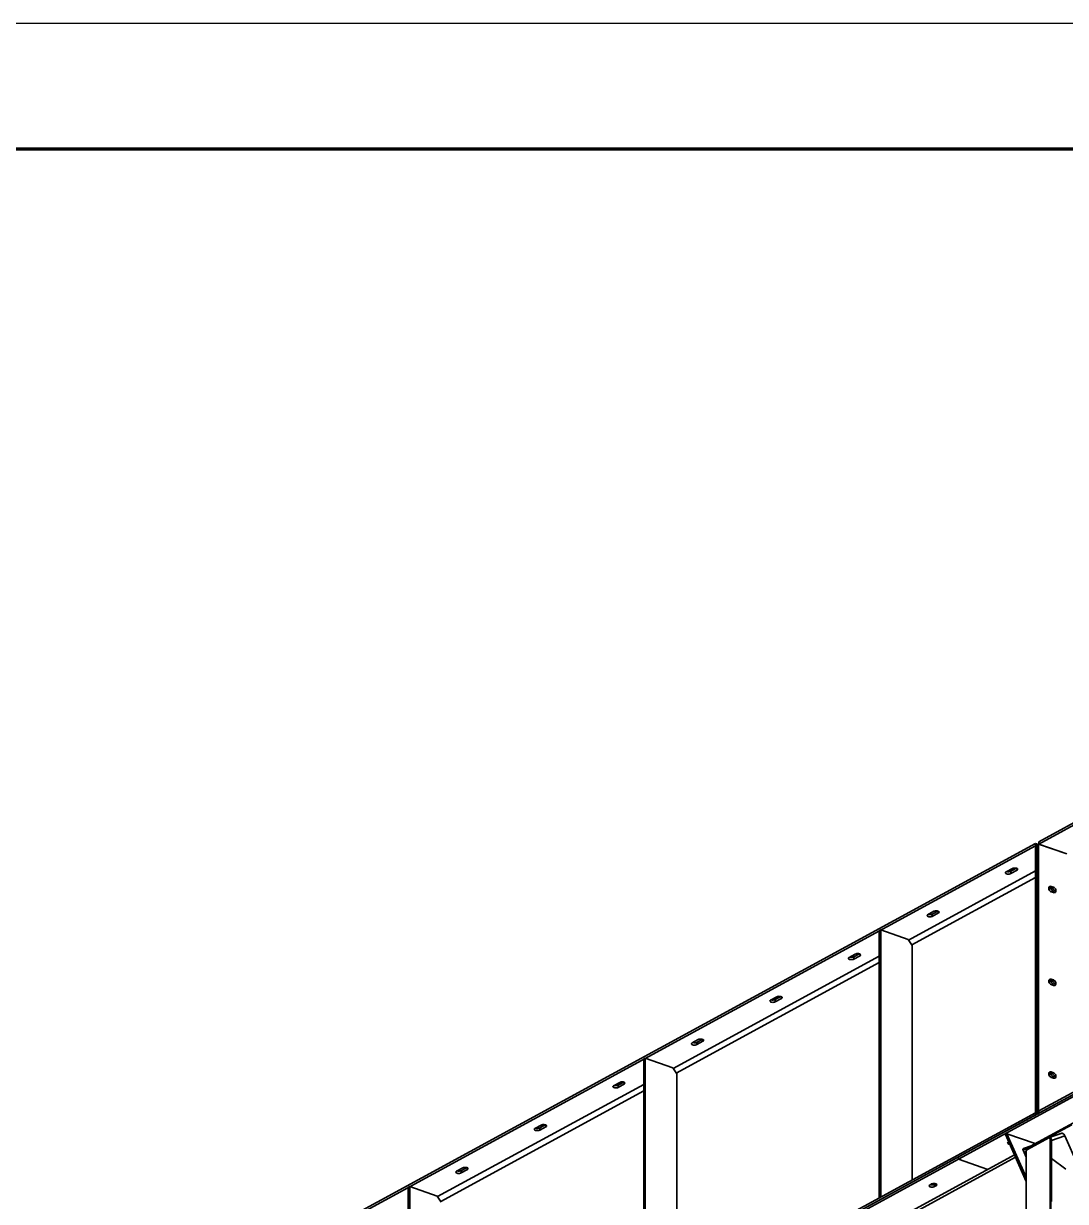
# Model space of a CAD drawing. Header units: millimetres. Extents: x 0 to 594, y 0 to 420.
# Drawn here: x 199.82 to 241.27, y 373.14 to 420 of the extents above; entities that cross this region are included whole.
import ezdxf

# ---------------------------------------------------------------- set-up
doc = ezdxf.new("R2010")
doc.units = ezdxf.units.MM

msp = doc.modelspace()

# ---------------------------------------------------------------- linework, layer by layer
at = {"color": 1, "lineweight": 35}
for p, q in [((271.313, 404.393), (240.205, 387.448)), ((271.313, 404.302), (240.205, 387.358)), ((240.205, 376.737), (271.313, 393.682)), ((271.313, 393.592), (240.205, 376.647)), ((240.078, 387.379), (208.97, 370.435)), ((240.078, 387.289), (208.97, 370.345)), ((240.078, 387.289), (240.078, 387.379)), ((240.078, 387.379), (240.181, 387.343)), ((240.08, 387.289), (240.078, 387.289)), ((240.079, 387.288), (240.142, 387.322)), ((240.079, 376.67), (240.079, 387.288)), ((240.204, 387.356), (240.142, 387.322)), ((240.142, 387.322), (240.142, 376.704)), ((240.142, 387.322), (240.142, 376.704)), ((241.329, 386.964), (240.204, 387.356)), ((240.204, 387.356), (240.204, 376.738)), ((240.205, 387.448), (240.205, 387.358)), ((240.205, 387.358), (241.329, 386.966)), ((240.079, 386.285), (235.033, 383.536)), ((238.888, 386.232), (238.882, 386.214)), ((238.882, 386.214), (238.887, 386.198)), ((238.887, 386.198), (238.904, 386.184)), ((238.908, 386.247), (238.888, 386.232)), ((238.904, 386.184), (238.929, 386.173)), ((239.158, 386.383), (238.908, 386.247)), ((238.929, 386.173), (238.962, 386.165)), ((238.975, 386.253), (238.934, 386.261)), ((238.962, 386.165), (238.998, 386.162)), ((239.019, 386.253), (238.975, 386.253)), ((238.998, 386.162), (239.035, 386.164)), ((239.061, 386.259), (239.019, 386.253)), ((239.035, 386.164), (239.068, 386.171)), ((239.095, 386.272), (239.061, 386.259)), ((239.068, 386.171), (239.095, 386.182)), ((239.319, 386.394), (239.095, 386.272)), ((239.095, 386.182), (239.345, 386.318)), ((239.095, 386.272), (239.095, 386.182)), ((239.185, 386.394), (239.158, 386.383)), ((239.218, 386.401), (239.185, 386.394)), ((239.255, 386.403), (239.218, 386.401)), ((239.291, 386.4), (239.255, 386.403)), ((239.324, 386.392), (239.291, 386.4)), ((239.349, 386.381), (239.324, 386.392)), ((239.345, 386.383), (239.345, 386.318)), ((239.345, 386.318), (239.365, 386.333)), ((239.366, 386.366), (239.349, 386.381)), ((239.365, 386.333), (239.371, 386.35)), ((239.371, 386.35), (239.366, 386.366)), ((240.079, 386.029), (235.158, 383.349)), ((240.674, 385.676), (240.647, 385.669)), ((240.704, 385.671), (240.674, 385.676)), ((240.614, 385.626), (240.61, 385.594)), ((240.61, 385.594), (240.615, 385.559)), ((240.61, 385.592), (240.673, 385.571)), ((240.613, 385.622), (240.641, 385.637)), ((240.627, 385.651), (240.614, 385.626)), ((240.615, 385.559), (240.629, 385.525)), ((240.621, 385.642), (240.641, 385.637)), ((240.641, 385.637), (240.621, 385.642)), ((240.647, 385.669), (240.627, 385.651)), ((240.629, 385.525), (240.649, 385.494)), ((240.641, 385.637), (240.704, 385.671)), ((240.641, 385.637), (240.735, 385.605)), ((240.735, 385.605), (240.641, 385.637)), ((240.649, 385.494), (240.675, 385.47)), ((240.673, 385.571), (240.735, 385.605)), ((240.673, 385.571), (240.691, 385.562)), ((240.675, 385.47), (240.704, 385.455)), ((240.691, 385.562), (240.708, 385.55)), ((240.798, 385.639), (240.704, 385.671)), ((240.704, 385.455), (240.798, 385.423)), ((240.708, 385.55), (240.738, 385.517)), ((240.735, 385.605), (240.798, 385.639)), ((240.735, 385.605), (240.759, 385.593)), ((240.759, 385.593), (240.735, 385.605)), ((240.738, 385.517), (240.758, 385.477)), ((240.758, 385.477), (240.764, 385.455)), ((240.759, 385.593), (240.781, 385.575)), ((240.781, 385.575), (240.759, 385.593)), ((240.764, 385.455), (240.766, 385.434)), ((240.781, 385.575), (240.8, 385.552)), ((240.8, 385.552), (240.781, 385.575)), ((240.826, 385.623), (240.798, 385.639)), ((240.798, 385.423), (240.828, 385.418)), ((240.8, 385.552), (240.815, 385.525)), ((240.815, 385.525), (240.8, 385.552)), ((240.815, 385.525), (240.825, 385.496)), ((240.825, 385.496), (240.815, 385.525)), ((240.827, 385.441), (240.818, 385.418)), ((240.818, 385.418), (240.827, 385.441)), ((240.825, 385.496), (240.829, 385.468)), ((240.829, 385.468), (240.825, 385.496)), ((240.852, 385.599), (240.826, 385.623)), ((240.829, 385.468), (240.827, 385.441)), ((240.827, 385.441), (240.829, 385.468)), ((240.828, 385.418), (240.855, 385.425)), ((240.873, 385.569), (240.852, 385.599)), ((240.855, 385.425), (240.875, 385.443)), ((240.886, 385.535), (240.873, 385.569)), ((240.875, 385.443), (240.887, 385.468)), ((240.891, 385.5), (240.886, 385.535)), ((240.887, 385.468), (240.891, 385.5)), ((235.765, 384.53), (235.758, 384.513)), ((235.758, 384.513), (235.764, 384.497)), ((235.764, 384.497), (235.78, 384.483)), ((235.784, 384.546), (235.765, 384.53)), ((235.78, 384.483), (235.806, 384.471)), ((236.034, 384.682), (235.784, 384.546)), ((235.806, 384.471), (235.838, 384.464)), ((235.851, 384.552), (235.81, 384.56)), ((235.838, 384.464), (235.875, 384.461)), ((235.896, 384.551), (235.851, 384.552)), ((235.875, 384.461), (235.911, 384.463)), ((235.938, 384.558), (235.896, 384.551)), ((235.911, 384.463), (235.945, 384.469)), ((235.972, 384.57), (235.938, 384.558)), ((235.945, 384.469), (235.972, 384.48)), ((236.196, 384.692), (235.972, 384.57)), ((235.972, 384.48), (236.222, 384.616)), ((235.972, 384.57), (235.972, 384.48)), ((236.061, 384.693), (236.034, 384.682)), ((236.095, 384.699), (236.061, 384.693)), ((236.131, 384.701), (236.095, 384.699)), ((236.168, 384.698), (236.131, 384.701)), ((236.2, 384.691), (236.168, 384.698)), ((236.226, 384.679), (236.2, 384.691)), ((236.222, 384.682), (236.222, 384.616)), ((236.222, 384.616), (236.241, 384.632)), ((236.242, 384.665), (236.226, 384.679)), ((236.241, 384.632), (236.248, 384.649)), ((236.248, 384.649), (236.242, 384.665)), ((233.863, 383.904), (233.926, 383.938)), ((233.863, 373.283), (233.863, 383.904)), ((235.019, 383.557), (233.926, 383.938)), ((233.926, 383.938), (233.926, 373.317)), ((235.175, 383.322), (235.019, 383.557)), ((252.636, 383.418), (237.018, 374.911)), ((233.863, 382.899), (225.662, 378.432)), ((232.911, 382.98), (232.661, 382.844)), ((232.848, 382.869), (232.815, 382.856)), ((233.072, 382.991), (232.848, 382.869)), ((232.848, 382.779), (233.098, 382.915)), ((232.848, 382.869), (232.848, 382.779)), ((232.938, 382.991), (232.911, 382.98)), ((232.971, 382.998), (232.938, 382.991)), ((233.008, 383), (232.971, 382.998)), ((233.044, 382.997), (233.008, 383)), ((233.077, 382.989), (233.044, 382.997)), ((233.102, 382.978), (233.077, 382.989)), ((233.098, 382.98), (233.098, 382.915)), ((233.098, 382.915), (233.118, 382.93)), ((233.119, 382.964), (233.102, 382.978)), ((233.118, 382.93), (233.125, 382.948)), ((233.125, 382.948), (233.119, 382.964)), ((235.175, 373.998), (235.175, 383.322)), ((252.636, 383.328), (237.018, 374.821)), ((233.863, 382.644), (225.787, 378.245)), ((232.641, 382.829), (232.635, 382.812)), ((232.635, 382.812), (232.64, 382.796)), ((232.64, 382.796), (232.657, 382.781)), ((232.661, 382.844), (232.641, 382.829)), ((232.657, 382.781), (232.682, 382.77)), ((232.682, 382.77), (232.715, 382.762)), ((232.728, 382.851), (232.687, 382.858)), ((232.715, 382.762), (232.751, 382.759)), ((232.772, 382.85), (232.728, 382.851)), ((232.751, 382.759), (232.788, 382.761)), ((232.815, 382.856), (232.772, 382.85)), ((232.788, 382.761), (232.821, 382.768)), ((232.821, 382.768), (232.848, 382.779)), ((240.614, 381.935), (240.61, 381.904)), ((240.613, 381.932), (240.641, 381.947)), ((240.627, 381.961), (240.614, 381.935)), ((240.621, 381.952), (240.641, 381.947)), ((240.641, 381.947), (240.621, 381.952)), ((240.647, 381.978), (240.627, 381.961)), ((240.641, 381.947), (240.704, 381.981)), ((240.641, 381.947), (240.735, 381.914)), ((240.735, 381.914), (240.641, 381.947)), ((240.674, 381.986), (240.647, 381.978)), ((240.704, 381.981), (240.674, 381.986)), ((240.798, 381.948), (240.704, 381.981)), ((240.735, 381.914), (240.798, 381.948)), ((240.826, 381.933), (240.798, 381.948)), ((240.852, 381.909), (240.826, 381.933)), ((240.61, 381.904), (240.615, 381.869)), ((240.61, 381.902), (240.673, 381.88)), ((240.615, 381.869), (240.629, 381.835)), ((240.629, 381.835), (240.649, 381.804)), ((240.649, 381.804), (240.675, 381.78)), ((240.673, 381.88), (240.735, 381.914)), ((240.673, 381.88), (240.691, 381.872)), ((240.675, 381.78), (240.704, 381.765)), ((240.691, 381.872), (240.708, 381.86)), ((240.704, 381.765), (240.798, 381.732)), ((240.708, 381.86), (240.738, 381.827)), ((240.735, 381.914), (240.759, 381.903)), ((240.759, 381.903), (240.735, 381.914)), ((240.738, 381.827), (240.758, 381.786)), ((240.758, 381.786), (240.764, 381.765)), ((240.759, 381.903), (240.781, 381.884)), ((240.781, 381.884), (240.759, 381.903)), ((240.764, 381.765), (240.766, 381.743)), ((240.781, 381.884), (240.8, 381.861)), ((240.8, 381.861), (240.781, 381.884)), ((240.798, 381.732), (240.828, 381.728)), ((240.8, 381.861), (240.815, 381.835)), ((240.815, 381.835), (240.8, 381.861)), ((240.815, 381.835), (240.825, 381.806)), ((240.825, 381.806), (240.815, 381.835)), ((240.827, 381.751), (240.818, 381.728)), ((240.818, 381.728), (240.827, 381.751)), ((240.825, 381.806), (240.829, 381.778)), ((240.829, 381.778), (240.825, 381.806)), ((240.829, 381.778), (240.827, 381.751)), ((240.827, 381.751), (240.829, 381.778)), ((240.828, 381.728), (240.855, 381.735)), ((240.873, 381.879), (240.852, 381.909)), ((240.855, 381.735), (240.875, 381.752)), ((240.886, 381.844), (240.873, 381.879)), ((240.875, 381.752), (240.887, 381.778)), ((240.891, 381.81), (240.886, 381.844)), ((240.887, 381.778), (240.891, 381.81)), ((229.518, 381.128), (229.511, 381.11)), ((229.511, 381.11), (229.517, 381.094)), ((229.517, 381.094), (229.533, 381.08)), ((229.537, 381.143), (229.518, 381.128)), ((229.533, 381.08), (229.559, 381.069)), ((229.787, 381.279), (229.537, 381.143)), ((229.559, 381.069), (229.591, 381.061)), ((229.604, 381.149), (229.563, 381.157)), ((229.591, 381.061), (229.628, 381.058)), ((229.649, 381.149), (229.604, 381.149)), ((229.628, 381.058), (229.664, 381.06)), ((229.691, 381.155), (229.649, 381.149)), ((229.664, 381.06), (229.698, 381.067)), ((229.725, 381.168), (229.691, 381.155)), ((229.698, 381.067), (229.725, 381.078)), ((229.949, 381.29), (229.725, 381.168)), ((229.725, 381.078), (229.975, 381.214)), ((229.725, 381.168), (229.725, 381.078)), ((229.815, 381.29), (229.787, 381.279)), ((229.848, 381.297), (229.815, 381.29)), ((229.885, 381.299), (229.848, 381.297)), ((229.921, 381.296), (229.885, 381.299)), ((229.953, 381.288), (229.921, 381.296)), ((229.979, 381.277), (229.953, 381.288)), ((229.975, 381.279), (229.975, 381.214)), ((229.975, 381.214), (229.994, 381.229)), ((229.995, 381.262), (229.979, 381.277)), ((229.994, 381.229), (230.001, 381.246)), ((230.001, 381.246), (229.995, 381.262)), ((226.825, 379.588), (226.601, 379.466)), ((226.691, 379.589), (226.664, 379.578)), ((226.725, 379.595), (226.691, 379.589)), ((226.761, 379.597), (226.725, 379.595)), ((226.797, 379.594), (226.761, 379.597)), ((226.83, 379.587), (226.797, 379.594)), ((226.855, 379.575), (226.83, 379.587)), ((226.394, 379.426), (226.388, 379.409)), ((226.388, 379.409), (226.393, 379.393)), ((226.393, 379.393), (226.41, 379.379)), ((226.414, 379.442), (226.394, 379.426)), ((226.41, 379.379), (226.435, 379.367)), ((226.664, 379.578), (226.414, 379.442)), ((226.435, 379.367), (226.468, 379.36)), ((226.481, 379.448), (226.44, 379.456)), ((226.468, 379.36), (226.504, 379.357)), ((226.525, 379.447), (226.481, 379.448)), ((226.504, 379.357), (226.541, 379.359)), ((226.568, 379.454), (226.525, 379.447)), ((226.541, 379.359), (226.574, 379.365)), ((226.601, 379.466), (226.568, 379.454)), ((226.574, 379.365), (226.601, 379.376)), ((226.601, 379.376), (226.851, 379.512)), ((226.601, 379.466), (226.601, 379.376)), ((226.851, 379.578), (226.851, 379.512)), ((226.851, 379.512), (226.871, 379.528)), ((226.872, 379.561), (226.855, 379.575)), ((226.871, 379.528), (226.878, 379.545)), ((226.878, 379.545), (226.872, 379.561)), ((224.493, 378.8), (224.556, 378.834)), ((224.493, 368.179), (224.493, 378.8)), ((225.649, 378.453), (224.556, 378.834)), ((224.556, 378.834), (224.556, 368.213)), ((239.587, 375.18), (246.735, 379.073)), ((239.587, 375.179), (246.735, 379.073)), ((225.805, 378.218), (225.649, 378.453)), ((225.805, 368.894), (225.805, 378.218)), ((240.614, 378.245), (240.61, 378.213)), ((240.61, 378.213), (240.615, 378.179)), ((240.61, 378.212), (240.673, 378.19)), ((240.613, 378.241), (240.641, 378.257)), ((240.627, 378.271), (240.614, 378.245)), ((240.615, 378.179), (240.629, 378.144)), ((240.621, 378.261), (240.641, 378.257)), ((240.641, 378.257), (240.621, 378.261)), ((240.647, 378.288), (240.627, 378.271)), ((240.641, 378.257), (240.704, 378.291)), ((240.641, 378.257), (240.735, 378.224)), ((240.735, 378.224), (240.641, 378.257)), ((240.674, 378.296), (240.647, 378.288)), ((240.673, 378.19), (240.735, 378.224)), ((240.673, 378.19), (240.691, 378.182)), ((240.704, 378.291), (240.674, 378.296)), ((240.691, 378.182), (240.708, 378.17)), ((240.798, 378.258), (240.704, 378.291)), ((240.735, 378.224), (240.798, 378.258)), ((240.735, 378.224), (240.759, 378.212)), ((240.759, 378.212), (240.735, 378.224)), ((240.759, 378.212), (240.781, 378.194)), ((240.781, 378.194), (240.759, 378.212)), ((240.781, 378.194), (240.8, 378.171)), ((240.8, 378.171), (240.781, 378.194)), ((240.826, 378.243), (240.798, 378.258)), ((240.852, 378.219), (240.826, 378.243)), ((240.873, 378.188), (240.852, 378.219)), ((240.886, 378.154), (240.873, 378.188)), ((224.493, 377.795), (216.292, 373.328)), ((223.271, 377.725), (223.264, 377.708)), ((223.291, 377.74), (223.271, 377.725)), ((223.54, 377.876), (223.291, 377.74)), ((223.357, 377.747), (223.317, 377.754)), ((223.402, 377.746), (223.357, 377.747)), ((223.444, 377.752), (223.402, 377.746)), ((223.478, 377.765), (223.444, 377.752)), ((223.702, 377.887), (223.478, 377.765)), ((223.478, 377.675), (223.728, 377.811)), ((223.478, 377.765), (223.478, 377.675)), ((223.568, 377.887), (223.54, 377.876)), ((223.601, 377.894), (223.568, 377.887)), ((223.638, 377.896), (223.601, 377.894)), ((223.674, 377.893), (223.638, 377.896)), ((223.706, 377.885), (223.674, 377.893)), ((223.732, 377.874), (223.706, 377.885)), ((223.728, 377.876), (223.728, 377.811)), ((223.728, 377.811), (223.747, 377.826)), ((223.748, 377.86), (223.732, 377.874)), ((223.747, 377.826), (223.754, 377.844)), ((223.754, 377.844), (223.748, 377.86)), ((240.629, 378.144), (240.649, 378.114)), ((240.649, 378.114), (240.675, 378.09)), ((240.675, 378.09), (240.704, 378.075)), ((240.704, 378.075), (240.798, 378.042)), ((240.708, 378.17), (240.738, 378.137)), ((240.738, 378.137), (240.758, 378.096)), ((240.758, 378.096), (240.764, 378.074)), ((240.764, 378.074), (240.766, 378.053)), ((240.798, 378.042), (240.828, 378.037)), ((240.8, 378.171), (240.815, 378.144)), ((240.815, 378.144), (240.8, 378.171)), ((240.815, 378.144), (240.825, 378.116)), ((240.825, 378.116), (240.815, 378.144)), ((240.827, 378.061), (240.818, 378.038)), ((240.818, 378.038), (240.827, 378.061)), ((240.825, 378.116), (240.829, 378.087)), ((240.829, 378.087), (240.825, 378.116)), ((240.829, 378.087), (240.827, 378.061)), ((240.827, 378.061), (240.829, 378.087)), ((240.828, 378.037), (240.855, 378.045)), ((240.855, 378.045), (240.875, 378.062)), ((240.875, 378.062), (240.887, 378.088)), ((240.891, 378.12), (240.886, 378.154)), ((240.887, 378.088), (240.891, 378.12)), ((224.493, 377.54), (216.417, 373.141)), ((223.264, 377.708), (223.27, 377.692)), ((223.27, 377.692), (223.286, 377.677)), ((223.286, 377.677), (223.312, 377.666)), ((223.312, 377.666), (223.345, 377.658)), ((223.345, 377.658), (223.381, 377.655)), ((223.381, 377.655), (223.417, 377.657)), ((223.417, 377.657), (223.451, 377.664)), ((223.451, 377.664), (223.478, 377.675)), ((208.97, 359.724), (240.078, 376.668)), ((240.078, 376.578), (208.97, 359.634)), ((240.078, 376.578), (240.078, 376.668)), ((240.078, 376.668), (240.179, 376.633)), ((240.079, 376.67), (240.142, 376.704)), ((240.181, 376.634), (240.079, 376.67)), ((240.204, 376.738), (240.142, 376.704)), ((240.142, 376.704), (240.205, 376.682)), ((240.142, 376.704), (240.205, 376.682)), ((240.206, 376.738), (240.204, 376.738)), ((240.205, 376.737), (240.205, 376.647)), ((220.148, 376.024), (220.141, 376.006)), ((220.141, 376.006), (220.146, 375.99)), ((220.146, 375.99), (220.163, 375.976)), ((220.167, 376.039), (220.148, 376.024)), ((220.163, 375.976), (220.189, 375.964)), ((220.417, 376.175), (220.167, 376.039)), ((220.189, 375.964), (220.221, 375.957)), ((220.234, 376.045), (220.193, 376.053)), ((220.221, 375.957), (220.257, 375.954)), ((220.278, 376.045), (220.234, 376.045)), ((220.257, 375.954), (220.294, 375.956)), ((220.321, 376.051), (220.278, 376.045)), ((220.294, 375.956), (220.327, 375.963)), ((220.354, 376.064), (220.321, 376.051)), ((220.327, 375.963), (220.354, 375.974)), ((220.578, 376.186), (220.354, 376.064)), ((220.354, 375.974), (220.604, 376.11)), ((220.354, 376.064), (220.354, 375.974)), ((220.444, 376.186), (220.417, 376.175)), ((220.478, 376.193), (220.444, 376.186)), ((220.514, 376.195), (220.478, 376.193)), ((220.55, 376.192), (220.514, 376.195)), ((220.583, 376.184), (220.55, 376.192)), ((220.609, 376.173), (220.583, 376.184)), ((220.604, 376.175), (220.604, 376.11)), ((220.604, 376.11), (220.624, 376.125)), ((220.625, 376.158), (220.609, 376.173)), ((220.624, 376.125), (220.631, 376.142)), ((220.631, 376.142), (220.625, 376.158)), ((238.943, 375.834), (238.881, 375.8)), ((239.708, 374.102), (238.943, 375.834)), ((238.943, 375.834), (240.068, 375.442)), ((241.521, 376.191), (239.772, 375.238)), ((240.625, 375.684), (241.099, 375.847)), ((240.637, 375.687), (241.086, 375.841)), ((241.099, 375.847), (241.086, 375.841)), ((241.119, 375.851), (241.099, 375.847)), ((241.14, 375.85), (241.119, 375.851)), ((241.162, 375.844), (241.14, 375.85)), ((241.183, 375.833), (241.162, 375.844)), ((239.708, 373.926), (238.881, 375.8)), ((238.976, 375.478), (238.969, 375.461)), ((238.969, 375.461), (238.975, 375.445)), ((238.975, 375.445), (238.992, 375.43)), ((238.995, 375.494), (238.976, 375.478)), ((238.992, 375.43), (239.019, 375.419)), ((239.012, 375.503), (238.995, 375.494)), ((239.019, 375.419), (239.052, 375.411)), ((240.607, 375.667), (239.758, 375.204)), ((240.613, 375.679), (239.814, 375.243)), ((240.621, 375.672), (240.607, 375.667)), ((240.614, 375.679), (240.613, 375.679)), ((240.615, 375.679), (240.614, 375.679)), ((240.616, 375.68), (240.615, 375.679)), ((240.617, 375.68), (240.616, 375.68)), ((240.618, 375.681), (240.617, 375.68)), ((240.619, 375.681), (240.618, 375.681)), ((240.618, 375.681), (240.618, 375.681)), ((240.62, 375.682), (240.619, 375.681)), ((240.621, 375.682), (240.62, 375.682)), ((240.622, 375.683), (240.621, 375.682)), ((240.633, 375.671), (240.621, 375.672)), ((240.623, 375.683), (240.622, 375.683)), ((240.624, 375.683), (240.623, 375.683)), ((240.625, 375.684), (240.624, 375.684)), ((240.624, 375.684), (240.624, 375.683)), ((240.635, 375.686), (240.625, 375.684)), ((240.643, 375.664), (240.633, 375.671)), ((240.665, 375.66), (240.633, 375.671)), ((240.645, 375.687), (240.635, 375.686)), ((240.651, 375.654), (240.643, 375.664)), ((240.655, 375.686), (240.645, 375.687)), ((240.647, 375.66), (240.665, 375.66)), ((240.655, 375.639), (240.651, 375.654)), ((240.664, 375.683), (240.655, 375.686)), ((240.657, 375.622), (240.655, 375.639)), ((240.657, 372.85), (240.657, 375.622)), ((240.688, 375.611), (240.657, 375.622)), ((240.673, 375.678), (240.664, 375.683)), ((240.665, 375.66), (240.675, 375.654)), ((240.681, 375.671), (240.673, 375.678)), ((240.675, 375.654), (240.682, 375.643)), ((240.688, 375.663), (240.681, 375.671)), ((240.682, 375.643), (240.687, 375.629)), ((240.687, 375.629), (240.688, 375.611)), ((240.695, 375.653), (240.688, 375.663)), ((240.688, 375.611), (240.688, 372.839)), ((240.7, 375.641), (240.695, 375.653)), ((240.705, 375.628), (240.7, 375.641)), ((240.709, 375.614), (240.705, 375.628)), ((240.711, 375.598), (240.709, 375.614)), ((240.713, 375.582), (240.711, 375.598)), ((240.713, 375.565), (241.251, 375.75)), ((240.713, 375.565), (240.713, 375.582)), ((240.713, 374.848), (240.713, 375.565)), ((241.203, 375.817), (241.183, 375.833)), ((241.221, 375.798), (241.203, 375.817)), ((241.237, 375.775), (241.221, 375.798)), ((241.251, 375.75), (241.237, 375.775)), ((241.765, 374.583), (241.251, 375.75)), ((237.018, 374.911), (221.401, 366.405)), ((232.09, 371.097), (239.238, 374.99)), ((232.091, 371.096), (239.239, 374.989)), ((237.018, 374.911), (237.018, 374.821)), ((237.018, 374.911), (237.018, 374.821)), ((239.581, 375.22), (239.587, 375.236)), ((239.581, 375.2), (239.581, 375.22)), ((239.587, 375.18), (239.581, 375.2)), ((239.583, 375.229), (239.839, 375.317)), ((239.587, 375.236), (239.598, 375.247)), ((239.587, 375.18), (239.708, 374.906)), ((239.603, 375.249), (239.594, 375.244)), ((239.598, 375.247), (239.603, 375.249)), ((239.902, 375.351), (239.603, 375.249)), ((239.63, 375.083), (239.705, 375.124)), ((239.708, 375.14), (239.704, 375.112)), ((239.704, 375.112), (239.704, 375.083)), ((239.704, 375.083), (239.708, 375.053)), ((239.714, 375.166), (239.708, 375.14)), ((239.711, 375.135), (239.708, 375.105)), ((239.708, 375.105), (239.708, 372.333)), ((239.722, 375.164), (239.711, 375.135)), ((239.725, 375.189), (239.714, 375.166)), ((239.738, 375.188), (239.722, 375.164)), ((239.738, 375.209), (239.725, 375.189)), ((239.754, 375.226), (239.738, 375.209)), ((239.758, 375.204), (239.738, 375.188)), ((239.772, 375.238), (239.754, 375.226)), ((239.785, 375.22), (239.783, 375.218)), ((239.787, 375.223), (239.785, 375.22)), ((239.79, 375.225), (239.787, 375.223)), ((239.792, 375.227), (239.79, 375.225)), ((239.794, 375.229), (239.792, 375.227)), ((239.796, 375.231), (239.794, 375.229)), ((239.798, 375.232), (239.796, 375.231)), ((239.8, 375.234), (239.798, 375.232)), ((239.803, 375.236), (239.8, 375.234)), ((239.805, 375.237), (239.803, 375.236)), ((239.807, 375.239), (239.805, 375.237)), ((239.809, 375.24), (239.807, 375.239)), ((239.812, 375.242), (239.809, 375.24)), ((239.814, 375.243), (239.812, 375.242)), ((217.293, 374.474), (217.044, 374.338)), ((217.455, 374.484), (217.231, 374.362)), ((217.321, 374.485), (217.293, 374.474)), ((217.354, 374.491), (217.321, 374.485)), ((217.391, 374.493), (217.354, 374.491)), ((217.427, 374.49), (217.391, 374.493)), ((217.459, 374.483), (217.427, 374.49)), ((217.485, 374.471), (217.459, 374.483)), ((217.481, 374.474), (217.481, 374.408)), ((217.502, 374.457), (217.485, 374.471)), ((217.5, 374.424), (217.507, 374.441)), ((217.507, 374.441), (217.502, 374.457)), ((237.018, 374.821), (221.401, 366.315)), ((232.133, 371), (239.281, 374.893)), ((238.183, 374.415), (237.018, 374.821)), ((237.018, 374.821), (238.183, 374.415)), ((240.713, 374.848), (240.688, 374.835)), ((240.688, 374.835), (240.713, 374.848)), ((240.713, 373.134), (240.713, 374.848)), ((241.289, 374.419), (240.713, 374.848)), ((240.713, 374.848), (241.289, 374.419)), ((217.024, 374.322), (217.017, 374.305)), ((217.017, 374.305), (217.023, 374.289)), ((217.023, 374.289), (217.039, 374.275)), ((217.044, 374.338), (217.024, 374.322)), ((217.039, 374.275), (217.065, 374.263)), ((217.065, 374.263), (217.098, 374.256)), ((217.11, 374.344), (217.07, 374.352)), ((217.098, 374.256), (217.134, 374.253)), ((217.155, 374.343), (217.11, 374.344)), ((217.134, 374.253), (217.17, 374.255)), ((217.197, 374.35), (217.155, 374.343)), ((217.17, 374.255), (217.204, 374.261)), ((217.231, 374.362), (217.197, 374.35)), ((217.204, 374.261), (217.231, 374.272)), ((217.231, 374.272), (217.481, 374.408)), ((217.231, 374.362), (217.231, 374.272)), ((217.481, 374.408), (217.5, 374.424)), ((215.123, 373.696), (215.185, 373.73)), ((215.123, 363.075), (215.123, 373.696)), ((216.278, 373.349), (215.185, 373.73)), ((215.185, 373.73), (215.185, 363.109)), ((235.852, 373.777), (235.846, 373.76)), ((235.846, 373.76), (235.851, 373.744)), ((235.851, 373.744), (235.868, 373.73)), ((235.872, 373.792), (235.852, 373.777)), ((235.868, 373.73), (235.893, 373.718)), ((235.947, 373.833), (235.872, 373.792)), ((235.893, 373.718), (235.926, 373.71)), ((235.939, 373.799), (235.898, 373.807)), ((235.926, 373.71), (235.962, 373.708)), ((235.935, 373.827), (235.975, 373.813)), ((235.983, 373.798), (235.939, 373.799)), ((235.974, 373.844), (235.947, 373.833)), ((235.962, 373.708), (235.999, 373.71)), ((236.007, 373.851), (235.974, 373.844)), ((235.975, 373.813), (235.975, 373.844)), ((235.975, 373.813), (236.02, 373.803)), ((236.025, 373.805), (235.983, 373.798)), ((235.999, 373.71), (236.032, 373.716)), ((236.044, 373.853), (236.007, 373.851)), ((236.059, 373.817), (236.025, 373.805)), ((236.032, 373.716), (236.059, 373.727)), ((236.08, 373.85), (236.044, 373.853)), ((236.108, 373.844), (236.059, 373.817)), ((236.059, 373.817), (236.059, 373.727)), ((236.059, 373.727), (236.134, 373.768)), ((236.113, 373.842), (236.08, 373.85)), ((236.138, 373.831), (236.113, 373.842)), ((236.134, 373.833), (236.134, 373.768)), ((236.134, 373.768), (236.154, 373.783)), ((236.155, 373.817), (236.138, 373.831)), ((236.154, 373.783), (236.161, 373.801)), ((236.161, 373.801), (236.155, 373.817)), ((216.435, 373.114), (216.278, 373.349)), ((233.863, 373.283), (233.926, 373.317))]:
    msp.add_line(p, q, dxfattribs=at)
at = {"color": 7, "lineweight": 25}
msp.add_lwpolyline([(0, 0), (594, 0), (594, 420), (0, 420)], close=True, dxfattribs=at)
at = {"color": 7, "lineweight": 70}
msp.add_lwpolyline([(20, 5), (589, 5), (589, 415), (20, 415)], close=True, dxfattribs=at)

doc.saveas('drawing.dxf')
